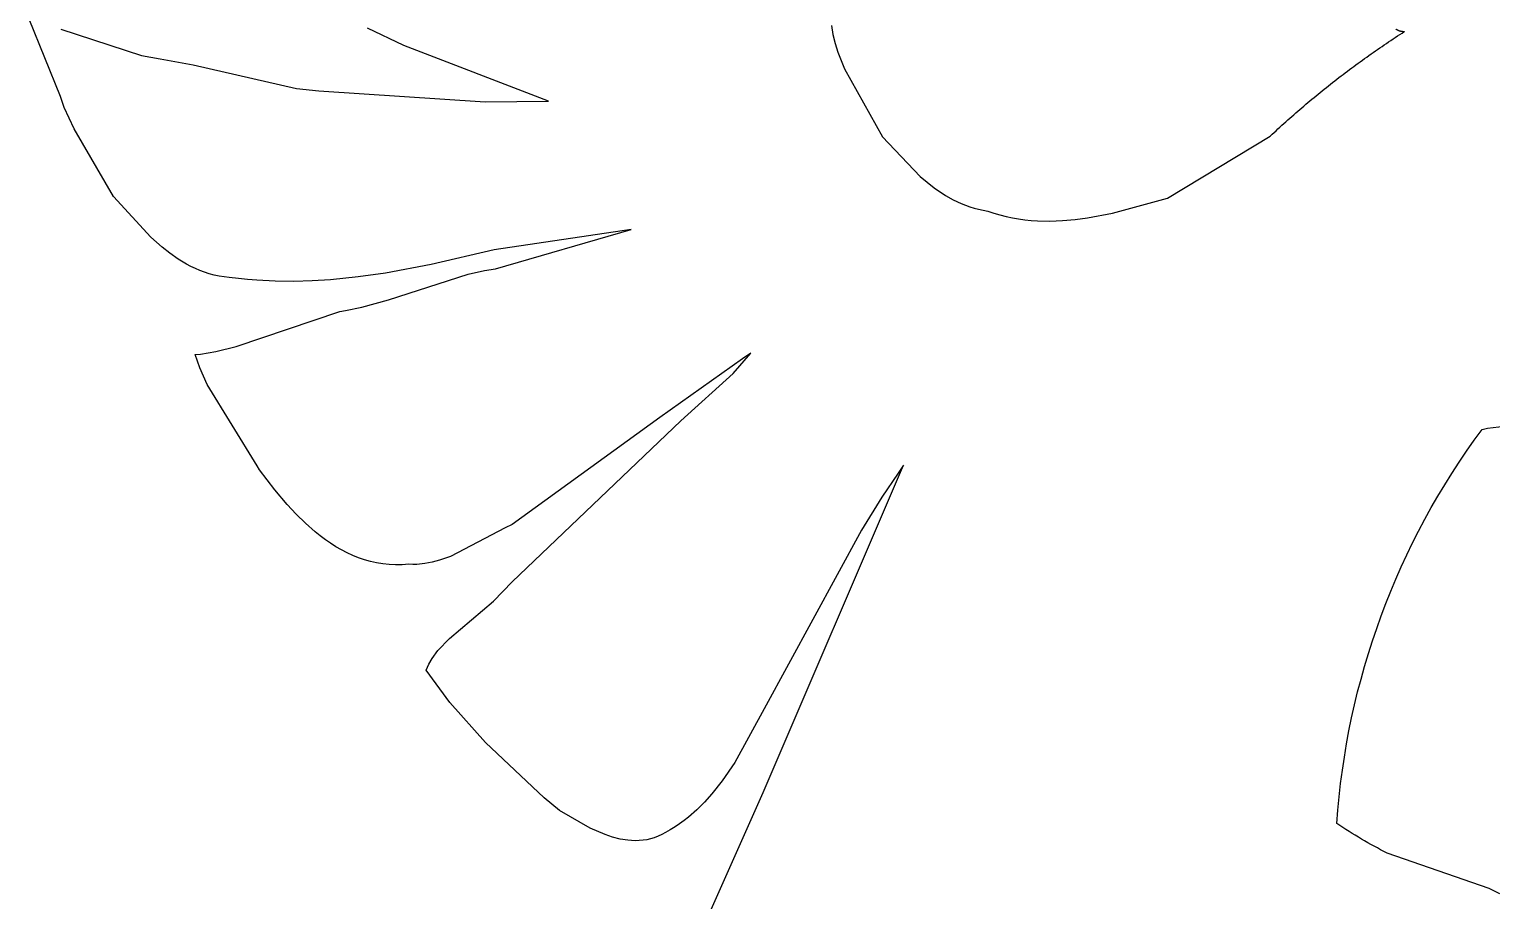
# Model space of a CAD drawing. Extents: x -388 to -35, y 578 to 1063.
# Drawn here: x -383.2 to -291.2, y 778.5 to 833.3 of the extents above; entities that cross this region are included whole.
import ezdxf

# ---------------------------------------------------------------- set-up
doc = ezdxf.new("R2010")
doc.units = 0
doc.layers.add('color#3f3f3fff', color=1, linetype='CONTINUOUS')

msp = doc.modelspace()

# ---------------------------------------------------------------- linework, layer by layer
at = {"layer": 'color#3f3f3fff'}
for points in [[(-341.708, 774.721), (-337.013, 785.288), (-328.17, 805.885), (-328.524, 805.387), (-329.546, 803.87), (-330.83, 801.799), (-336.941, 790.546), (-338.8, 787.184), (-339.589, 786.022), (-340.238, 785.201), (-340.702, 784.684), (-341.193, 784.196), (-341.715, 783.741), (-341.988, 783.526), (-342.269, 783.321), (-342.559, 783.127), (-342.857, 782.942), (-343.165, 782.768), (-343.396, 782.641), (-343.629, 782.533), (-343.863, 782.443), (-344.099, 782.372), (-344.336, 782.318), (-344.574, 782.281), (-344.813, 782.259), (-345.053, 782.252), (-345.293, 782.26), (-345.533, 782.28), (-346.014, 782.358), (-346.492, 782.48), (-346.966, 782.639), (-347.896, 783.044), (-349.835, 784.149), (-350.804, 784.957), (-354.494, 788.426), (-356.723, 790.959), (-358.232, 792.979), (-358.06, 793.365), (-357.852, 793.727), (-357.486, 794.23), (-356.759, 794.987), (-353.993, 797.33), (-352.814, 798.546), (-342.193, 808.669), (-338.897, 811.653), (-337.785, 812.928), (-338.319, 812.579), (-343.52, 808.888), (-352.808, 802.142), (-353.245, 801.941), (-356.7, 800.141), (-357.377, 799.897), (-357.841, 799.773), (-358.316, 799.687), (-358.804, 799.644), (-359.053, 799.641), (-359.307, 799.649), (-359.729, 799.616), (-360.144, 799.608), (-360.551, 799.626), (-360.952, 799.668), (-361.345, 799.733), (-361.731, 799.821), (-362.11, 799.93), (-362.482, 800.058), (-362.847, 800.206), (-363.205, 800.372), (-363.556, 800.555), (-363.9, 800.754), (-364.237, 800.968), (-364.568, 801.196), (-364.891, 801.438), (-365.208, 801.69), (-365.82, 802.228), (-366.406, 802.801), (-366.965, 803.401), (-367.754, 804.334), (-368.714, 805.597), (-368.859, 805.844), (-372.01, 810.968), (-372.475, 812.016), (-372.76, 812.836), (-372.43, 812.876), (-371.455, 813.04), (-370.18, 813.346), (-363.659, 815.56), (-363.309, 815.61), (-362.274, 815.814), (-360.587, 816.282), (-355.589, 817.9), (-354.561, 818.125), (-353.864, 818.235), (-345.316, 820.719), (-353.952, 819.429), (-357.908, 818.499), (-360.774, 817.966), (-362.505, 817.723), (-364.241, 817.55), (-365.4, 817.48), (-366.56, 817.449), (-367.72, 817.46), (-368.879, 817.517), (-369.458, 817.564), (-370.037, 817.623), (-370.615, 817.696), (-370.94, 817.73), (-371.257, 817.781), (-371.568, 817.847), (-371.872, 817.928), (-372.17, 818.023), (-372.462, 818.131), (-372.748, 818.252), (-373.028, 818.386), (-373.302, 818.531), (-373.835, 818.852), (-374.347, 819.211), (-374.842, 819.602), (-375.551, 820.237), (-377.911, 822.788), (-380.38, 827.047), (-381.007, 828.378), (-381.247, 829.081), (-383.205, 833.943)], [(-381.22, 833.321), (-376.145, 831.648), (-374.973, 831.441), (-372.895, 831.073), (-366.382, 829.588), (-364.982, 829.427), (-354.519, 828.736), (-350.526, 828.793), (-359.62, 832.291), (-361.923, 833.368)], [(-332.721, 833.543), (-332.623, 832.974), (-332.487, 832.417), (-332.318, 831.871), (-331.895, 830.809), (-329.501, 826.54), (-327.137, 824.046), (-326.251, 823.325), (-325.545, 822.852), (-325.053, 822.576), (-324.541, 822.336), (-324.01, 822.136), (-323.736, 822.052), (-323.457, 821.98), (-323.172, 821.919), (-322.881, 821.871), (-322.495, 821.741), (-322.106, 821.628), (-321.717, 821.53), (-321.326, 821.447), (-320.934, 821.38), (-320.541, 821.326), (-320.147, 821.286), (-319.752, 821.259), (-318.962, 821.242), (-318.17, 821.27), (-317.378, 821.338), (-316.588, 821.443), (-315.014, 821.743), (-311.553, 822.69), (-305.1, 826.587), (-304.978, 826.701), (-304.856, 826.815), (-304.733, 826.928), (-304.61, 827.041), (-304.487, 827.154), (-304.363, 827.266), (-304.239, 827.378), (-304.115, 827.49), (-303.991, 827.601), (-303.866, 827.712), (-303.74, 827.823), (-303.615, 827.933), (-303.489, 828.043), (-303.363, 828.153), (-303.236, 828.262), (-303.109, 828.371), (-302.982, 828.479), (-302.855, 828.587), (-302.727, 828.695), (-302.599, 828.802), (-302.47, 828.909), (-302.341, 829.016), (-302.212, 829.122), (-302.083, 829.228), (-301.953, 829.334), (-301.823, 829.439), (-301.693, 829.544), (-301.562, 829.648), (-301.431, 829.752), (-301.3, 829.856), (-301.168, 829.96), (-301.036, 830.063), (-300.904, 830.165), (-300.772, 830.267), (-300.639, 830.369), (-300.506, 830.471), (-300.373, 830.572), (-300.239, 830.673), (-300.105, 830.773), (-299.971, 830.873), (-299.836, 830.973), (-299.701, 831.072), (-299.566, 831.171), (-299.43, 831.269), (-299.295, 831.367), (-299.159, 831.465), (-299.022, 831.562), (-298.886, 831.659), (-298.749, 831.756), (-298.611, 831.852), (-298.474, 831.948), (-298.336, 832.043), (-298.198, 832.138), (-298.06, 832.233), (-297.921, 832.327), (-297.782, 832.421), (-297.643, 832.515), (-297.503, 832.608), (-297.363, 832.7), (-297.223, 832.793), (-297.083, 832.885), (-296.942, 832.976), (-296.801, 833.067), (-296.66, 833.158), (-296.672, 833.157), (-296.684, 833.157), (-296.696, 833.156), (-296.707, 833.156), (-296.719, 833.156), (-296.731, 833.156), (-296.742, 833.156), (-296.754, 833.156), (-296.765, 833.157), (-296.777, 833.158), (-296.788, 833.158), (-296.799, 833.159), (-296.81, 833.161), (-296.821, 833.162), (-296.832, 833.163), (-296.843, 833.165), (-296.854, 833.167), (-296.865, 833.169), (-296.876, 833.171), (-296.887, 833.173), (-296.898, 833.176), (-296.908, 833.179), (-296.919, 833.182), (-296.929, 833.185), (-296.94, 833.188), (-296.95, 833.191), (-296.961, 833.195), (-296.971, 833.198), (-296.981, 833.202), (-296.992, 833.206), (-297.002, 833.211), (-297.012, 833.215), (-297.022, 833.219), (-297.032, 833.224), (-297.042, 833.229), (-297.052, 833.234), (-297.062, 833.24), (-297.072, 833.245), (-297.082, 833.251), (-297.092, 833.257), (-297.102, 833.263), (-297.112, 833.269), (-297.122, 833.275), (-297.131, 833.282), (-297.141, 833.289), (-297.151, 833.296), (-297.16, 833.303), (-297.17, 833.31)]]:
    msp.add_lwpolyline(points, dxfattribs=at)
msp.add_lwpolyline([(-290.646, 778.909), (-291.313, 779.257), (-297.743, 781.48, -0.032571), (-300.902, 783.343, -0.143806), (-291.765, 808.136), (-291.765, 808.136, -0.083201), (-288.93, 808.27)], format="xyb", dxfattribs=at)

doc.saveas('drawing.dxf')
